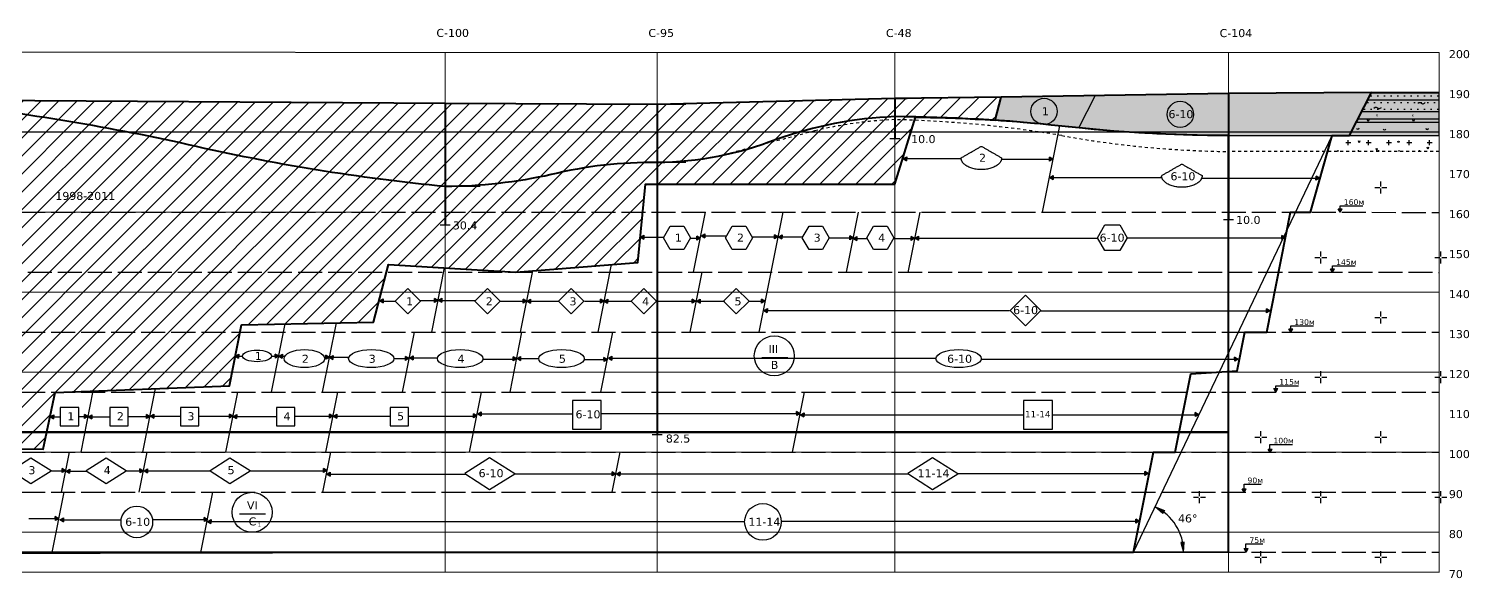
# Model space of a CAD drawing. Header units: millimetres. Extents: x 0 to 6474735, y 0 to 11273163.
# Drawn here: x 3236667 to 3237387, y 5635070 to 5635345 of the extents above; entities that cross this region are included whole.
import ezdxf

# ---------------------------------------------------------------- set-up
doc = ezdxf.new("R2010")
doc.units = ezdxf.units.MM
doc.linetypes.add('ACAD_ISO02W100', pattern=[15, 12, -3])
doc.linetypes.add('AHIDDEN2', pattern=[3, 1.5, -1.5])
for name, color, linetype in [('3доб', 7, 'Continuous'), ('4доб', 7, 'Continuous'), ('5 р1ків', 7, 'Continuous'), ('5доб', 7, 'Continuous'), ('НАДЗЕМКА', 7, 'Continuous'), ('ПРОФІЛЬ_БОРТА', 7, 'Continuous')]:
    doc.layers.add(name, color=color, linetype=linetype)
doc.styles.add('universw', font='universw.shx', dxfattribs={"oblique": 10})
doc.styles.add('стиль1', font='verdana.ttf', dxfattribs={"height": 4})
doc.styles.add('стиль1-свердловини', font='verdana.ttf', dxfattribs={"height": 2})

# ---------------------------------------------------------------- blocks, each defined once
blk = doc.blocks.new('25_1')
at = {"linetype": 'Continuous'}
blk.add_hatch(color=0, dxfattribs=at).paths.add_polyline_path([(0.5, 0.35), (-0.5, 0.35), (0, -0.51)])
at = {"color": 0, "linetype": 'Continuous'}
for points in [[(-0.5, 0.35), (0.5, 0.35)], [(0, -0.51), (-0.5, 0.35)], [(0, -0.51), (0.5, 0.35)]]:
    blk.add_lwpolyline(points, dxfattribs=at)

msp = doc.modelspace()

# ---------------------------------------------------------------- hatches: boundary and pattern name
at = {"linetype": 'Continuous'}
h = msp.add_hatch(dxfattribs=at)
h.set_pattern_fill('ANSI31', color=256, scale=2)
edge = h.paths.add_edge_path()
edge.add_line((3236269.037, 5635298.942), (3236283.071, 5635278.139))
edge.add_line((3236283.071, 5635278.139), (3236303.555, 5635280.939))
edge.add_line((3236303.555, 5635280.939), (3236331.588, 5635232.331))
edge.add_line((3236331.588, 5635232.331), (3236347.026, 5635232.331))
edge.add_line((3236347.026, 5635232.331), (3236361.222, 5635169.326))
edge.add_line((3236361.222, 5635169.326), (3236381.986, 5635171.522))
edge.add_line((3236381.986, 5635171.522), (3236408.538, 5635111.317))
edge.add_line((3236408.538, 5635111.317), (3236417.347, 5635111.317))
edge.add_line((3236417.347, 5635111.317), (3236423.251, 5635080.515))
edge.add_line((3236423.251, 5635080.515), (3236434.706, 5635080.515))
edge.add_line((3236434.706, 5635080.515), (3236437.446, 5635081.128))
edge.add_line((3236437.446, 5635081.128), (3236530.084, 5635082.112))
edge.add_line((3236530.084, 5635082.112), (3236533.145, 5635115.696))
edge.add_line((3236533.145, 5635115.696), (3236595.364, 5635119.285))
edge.add_line((3236595.364, 5635119.285), (3236600.724, 5635135.084))
edge.add_line((3236600.724, 5635135.084), (3236674.261, 5635134.271))
edge.add_line((3236674.261, 5635134.271), (3236680.142, 5635162.67))
edge.add_line((3236680.142, 5635162.67), (3236767.258, 5635166.055))
edge.add_line((3236767.258, 5635166.055), (3236773.3, 5635196.454))
edge.add_line((3236773.3, 5635196.454), (3236839.315, 5635197.842))
edge.add_line((3236839.315, 5635197.842), (3236846.829, 5635226.641))
edge.add_line((3236846.829, 5635226.641), (3236910.403, 5635222.83))
edge.add_line((3236910.403, 5635222.83), (3236971.352, 5635227.725))
edge.add_line((3236971.352, 5635227.725), (3236975.239, 5635266.797))
edge.add_line((3236975.239, 5635266.797), (3237099.892, 5635266.797))
edge.add_line((3237099.892, 5635266.797), (3237110.239, 5635300.348))
edge.add_arc((3237105.355, 5634670.671), 629.696, 85.931835, 89.555619, ccw=False)
edge.add_line((3237150.028, 5635298.78), (3237153.024, 5635310.416))
edge.add_line((3237153.024, 5635310.416), (3237099.905, 5635309.597))
edge.add_line((3237099.905, 5635309.597), (3236981.144, 5635306.617))
edge.add_line((3236981.144, 5635306.617), (3236875.183, 5635307.236))
edge.add_line((3236875.183, 5635307.236), (3236618.574, 5635308.881))
edge.add_line((3236618.574, 5635308.881), (3236613.575, 5635312.882))
edge.add_line((3236613.575, 5635312.882), (3236573.574, 5635312.882))
edge.add_line((3236573.574, 5635312.882), (3236336.574, 5635305.927))
edge.add_line((3236336.574, 5635305.927), (3236269.037, 5635298.942))
at = {"layer": 'ПРОФІЛЬ_БОРТА'}
h = msp.add_hatch(color=2, dxfattribs=at)
h.dxf.hatch_style = 1
edge = h.paths.add_edge_path()
edge.add_line((3237153.047, 5635310.427), (3237150.048, 5635298.78))
edge.add_arc((3237080.549, 5634289.171), 1011.999, 83.506276, 86.062104, ccw=False)
edge.add_arc((3237267.965, 5636053.633), 762.456, 264.508568, 269.90205)
edge.add_line((3237266.662, 5635291.179), (3237372.013, 5635291.16))
edge.add_line((3237372.013, 5635291.16), (3237372.017, 5635312.761))
edge.add_line((3237372.017, 5635312.761), (3237266.699, 5635312.179))
edge.add_line((3237266.699, 5635312.179), (3237153.047, 5635310.427))
h = msp.add_hatch(dxfattribs=at)
h.set_pattern_fill('DOTS', color=256, scale=2.1)
h.paths.add_polyline_path([(3237371.993, 5635312.749), (3237338.185, 5635312.755), (3237336.257, 5635308.967), (3237371.993, 5635308.967)])
h = msp.add_hatch(dxfattribs=at)
h.set_pattern_fill('DOTS', color=256, scale=2.1)
h.paths.add_polyline_path([(3237371.993, 5635308.967), (3237336.257, 5635308.967), (3237333.299, 5635303.155), (3237371.992, 5635303.149)])
h = msp.add_hatch(dxfattribs=at)
h.set_pattern_fill('CROSS', color=256, scale=0.8)
h.set_pattern_definition([(0, (3237294.7753, 5635287.5894), (5.08, 5.08), [2.54, -7.62]), (90, (3237296.0453, 5635286.3194), (-5.08, 5.08), [2.54, -7.62])])
h.paths.add_polyline_path([(3237371.99, 5635291.149), (3237318.451, 5635291.158), (3237316.196, 5635283.158), (3237371.988, 5635283.149)])
h = msp.add_hatch(color=256, dxfattribs=at)
h.dxf.hatch_style = 1
h.paths.add_polyline_path([(3237234.692, 5635103.591), (3237233.829, 5635102.165), (3237229.99, 5635105.483)])
h = msp.add_hatch(color=256, dxfattribs=at)
h.dxf.hatch_style = 1
h.paths.add_polyline_path([(3237244.553, 5635087.83), (3237242.895, 5635087.664), (3237244.221, 5635082.772)])

# ---------------------------------------------------------------- linework, layer by layer
at = {"linetype": 'Continuous', "lineweight": 40}
msp.add_lwpolyline([(3236600.724, 5635135.084), (3236674.261, 5635134.271), (3236680.142, 5635162.67), (3236767.258, 5635166.055), (3236773.3, 5635196.454), (3236839.315, 5635197.842), (3236846.829, 5635226.641), (3236910.403, 5635222.83), (3236971.352, 5635227.725), (3236975.239, 5635266.797), (3237099.892, 5635266.797), (3237110.239, 5635300.348, -0.0158131), (3237150.028, 5635298.78), (3237153.024, 5635310.416), (3237099.905, 5635309.597), (3236981.144, 5635306.617), (3236875.183, 5635307.236), (3236618.574, 5635308.881)], format="xyb", dxfattribs=at)
at = {"layer": '3доб'}
for points in [[(3236856.462, 5635214.712), (3236850.083, 5635208.332), (3236856.462, 5635201.953), (3236862.842, 5635208.332), (3236856.462, 5635214.712)], [(3236896.254, 5635214.712), (3236889.875, 5635208.332), (3236896.254, 5635201.953), (3236902.634, 5635208.332), (3236896.254, 5635214.712)], [(3236938.124, 5635214.712), (3236931.744, 5635208.332), (3236938.124, 5635201.953), (3236944.503, 5635208.332), (3236938.124, 5635214.712)], [(3236974.415, 5635214.712), (3236968.036, 5635208.332), (3236974.415, 5635201.953), (3236980.795, 5635208.332), (3236974.415, 5635214.712)], [(3237020.623, 5635214.712), (3237014.244, 5635208.332), (3237020.623, 5635201.953), (3237027.003, 5635208.332), (3237020.623, 5635214.712)], [(3237165.184, 5635211.359), (3237157.465, 5635203.64), (3237165.184, 5635195.921), (3237172.903, 5635203.64), (3237165.184, 5635211.359)]]:
    msp.add_lwpolyline(points, dxfattribs=at)
at = {"layer": '4доб'}
for centre, major_axis, ratio in [((3236781.078, 5635180.923), (7.262, 0), 0.3967313), ((3236804.782, 5635179.62), (10.124, 0), 0.4446513), ((3236838.186, 5635179.62), (11.347, 0), 0.3967313), ((3236882.585, 5635179.62), (11.347, 0), 0.3967313), ((3236933.282, 5635179.62), (11.347, 0), 0.3967313), ((3237131.759, 5635179.62), (11.347, 0), 0.3967313)]:
    msp.add_ellipse(centre, major_axis=major_axis, ratio=ratio, dxfattribs=at)
at = {"layer": '5 р1ків', "color": 7}
for points in [[(3236987.594, 5635234.151), (3236984.213, 5635240.008), (3236987.594, 5635245.864), (3236994.357, 5635245.864), (3236997.738, 5635240.008), (3236994.357, 5635234.151)], [(3237018.63, 5635234.151), (3237015.248, 5635240.008), (3237018.63, 5635245.864), (3237025.392, 5635245.864), (3237028.774, 5635240.008), (3237025.392, 5635234.151)], [(3237056.989, 5635234.151), (3237053.608, 5635240.008), (3237056.989, 5635245.864), (3237063.752, 5635245.864), (3237067.133, 5635240.008), (3237063.752, 5635234.151)], [(3237089.234, 5635234.151), (3237085.853, 5635240.008), (3237089.234, 5635245.864), (3237095.997, 5635245.864), (3237099.378, 5635240.008), (3237095.997, 5635234.151)], [(3237204.823, 5635233.586), (3237201.104, 5635240.028), (3237204.823, 5635246.471), (3237212.262, 5635246.471), (3237215.982, 5635240.028), (3237212.262, 5635233.586)]]:
    msp.add_lwpolyline(points, close=True, dxfattribs=at)
at = {"layer": '5 р1ків', "linetype": 'Continuous'}
for points in [[(3236667.994, 5635129.738), (3236658.138, 5635123.426), (3236667.994, 5635117.084), (3236678.107, 5635123.411), (3236667.994, 5635129.738)], [(3236705.596, 5635129.738), (3236695.74, 5635123.426), (3236705.596, 5635117.084), (3236715.709, 5635123.411), (3236705.596, 5635129.738)], [(3236767.57, 5635129.738), (3236757.714, 5635123.426), (3236767.57, 5635117.084), (3236777.683, 5635123.411), (3236767.57, 5635129.738)], [(3236897.261, 5635129.975), (3236884.941, 5635122.085), (3236897.261, 5635114.158), (3236909.902, 5635122.066), (3236897.261, 5635129.975)], [(3237118.701, 5635129.975), (3237106.381, 5635122.085), (3237118.701, 5635114.158), (3237131.343, 5635122.066), (3237118.701, 5635129.975)]]:
    msp.add_lwpolyline(points, close=True, dxfattribs=at)
at = {"layer": '5 р1ків'}
for centre, radius in [((3237174.455, 5635303.214), 6.56), ((3237242.56, 5635301.755), 6.56), ((3236721.003, 5635097.961), 7.909), ((3237033.938, 5635097.961), 9.133)]:
    msp.add_circle(centre, radius, dxfattribs=at)
for points in [[(3237153.269, 5635279.969, 195.533), (3237148.197, 5635282.883, 195.533), (3237143.124, 5635285.796, 195.533), (3237138.052, 5635282.883, 195.533), (3237132.98, 5635279.969, 195.533), (3237132.98, 5635274.142, 195.533), (3237143.124, 5635274.142, 195.533), (3237153.269, 5635274.142, 195.533), (3237153.269, 5635279.969, 195.533)], [(3237253.479, 5635271.099, 195.533), (3237248.407, 5635274.013, 195.533), (3237243.334, 5635276.926, 195.533), (3237238.262, 5635274.013, 195.533), (3237233.19, 5635271.099, 195.533), (3237233.19, 5635265.272, 195.533), (3237243.334, 5635265.272, 195.533), (3237253.479, 5635265.272, 195.533), (3237253.479, 5635271.099, 195.533)]]:
    msp.add_rational_spline(points, [1, 1, 1, 1, 1, 0.707106781187, 1, 0.707106781187, 1], degree=2, knots=[0, 0, 0, 1, 1, 2, 2, 3.5707963, 3.5707963, 5.1415927, 5.1415927, 5.1415927], dxfattribs=at)
at = {"layer": '5доб'}
for points in [[(3236938.766, 5635144.284), (3236953.166, 5635144.284), (3236953.166, 5635158.684), (3236938.766, 5635158.684)], [(3237164.232, 5635144.284), (3237178.632, 5635144.284), (3237178.632, 5635158.684), (3237164.232, 5635158.684)], [(3236682.732, 5635145.994), (3236691.948, 5635145.994), (3236691.948, 5635155.21), (3236682.732, 5635155.21)], [(3236707.517, 5635145.994), (3236716.733, 5635145.994), (3236716.733, 5635155.21), (3236707.517, 5635155.21)], [(3236742.769, 5635145.994), (3236751.985, 5635145.994), (3236751.985, 5635155.21), (3236742.769, 5635155.21)], [(3236790.781, 5635145.994), (3236799.997, 5635145.994), (3236799.997, 5635155.21), (3236790.781, 5635155.21)], [(3236847.558, 5635145.994), (3236856.774, 5635145.994), (3236856.774, 5635155.21), (3236847.558, 5635155.21)]]:
    msp.add_lwpolyline(points, close=True, dxfattribs=at)
at = {"layer": 'НАДЗЕМКА', "color": 7}
for points in [[(3237322.506, 5635253.351), (3237322.506, 5635255.962), (3237333.798, 5635255.962)], [(3237318.707, 5635223.345), (3237318.707, 5635225.956), (3237329.998, 5635225.956)], [(3237297.782, 5635193.359), (3237297.782, 5635195.97), (3237309.074, 5635195.97)], [(3237290.29, 5635163.414), (3237290.29, 5635166.025), (3237301.582, 5635166.025)], [(3237287.347, 5635134.08), (3237287.347, 5635136.691), (3237298.639, 5635136.691)], [(3237274.396, 5635114.192), (3237274.396, 5635116.803), (3237282.905, 5635116.803)], [(3237275.36, 5635084.287), (3237275.36, 5635086.898), (3237283.869, 5635086.898)]]:
    msp.add_lwpolyline(points, dxfattribs=at)
at = {"layer": 'ПРОФІЛЬ_БОРТА', "lineweight": 15}
for p, q in [((3236875.189, 5635332.836), (3236875.143, 5635072.836)), ((3236981.149, 5635332.817), (3236981.103, 5635072.817)), ((3237099.909, 5635332.797), (3237099.863, 5635072.797)), ((3237266.679, 5635332.768), (3237266.633, 5635072.768)), ((3237371.997, 5635332.749), (3237371.951, 5635072.749))]:
    msp.add_line(p, q, dxfattribs=at)
at = {"layer": 'ПРОФІЛЬ_БОРТА'}
msp.add_line((3237191.868, 5635295.014), (3237200.175, 5635311.334), dxfattribs=at)
at = {"layer": 'ПРОФІЛЬ_БОРТА', "color": 4}
for points in [[(3236228.269, 5635332.949), (3237371.997, 5635332.749)], [(3236228.262, 5635292.949), (3237371.99, 5635292.949)], [(3236228.255, 5635252.949), (3236835.545, 5635252.843)], [(3236228.248, 5635212.949), (3237371.976, 5635212.749)], [(3236228.241, 5635172.949), (3237371.969, 5635172.749)], [(3236228.234, 5635132.949), (3237371.962, 5635132.749)], [(3236228.227, 5635092.949), (3237371.955, 5635092.749)], [(3236228.224, 5635072.949), (3237371.951, 5635072.749)]]:
    msp.add_lwpolyline(points, dxfattribs=at)
at = {"layer": 'ПРОФІЛЬ_БОРТА', "color": 1, "lineweight": 40}
msp.add_lwpolyline([(3236530.084, 5635082.112), (3236875.145, 5635082.836), (3237219.172, 5635082.776), (3237229.107, 5635132.774), (3237240.009, 5635132.772), (3237247.794, 5635171.972), (3237270.903, 5635173.567), (3237274.804, 5635192.766), (3237285.728, 5635192.764), (3237297.694, 5635252.762), (3237307.629, 5635252.762), (3237318.454, 5635291.167), (3237327.196, 5635291.165), (3237338.185, 5635312.755)], dxfattribs=at)
at = {"layer": 'ПРОФІЛЬ_БОРТА', "color": 2}
msp.add_lwpolyline([(3237153.024, 5635310.416), (3237150.025, 5635298.769, -0.0111524), (3237194.977, 5635294.665, 0.0235378), (3237266.638, 5635291.167), (3237371.99, 5635291.149), (3237371.993, 5635312.749), (3237266.675, 5635312.168)], format="xyb", close=True, dxfattribs=at)
at = {"layer": 'ПРОФІЛЬ_БОРТА', "lineweight": 40}
for points in [[(3237338.182, 5635312.75), (3237266.675, 5635312.168), (3237153.024, 5635310.416)], [(3237266.675, 5635312.168), (3237266.664, 5635249.168)], [(3237338.185, 5635312.755), (3237371.993, 5635312.749)], [(3236875.184, 5635307.236), (3236875.184, 5635246.436)], [(3236981.144, 5635306.617), (3236981.115, 5635141.617)], [(3237099.905, 5635309.597), (3237099.905, 5635289.597)]]:
    msp.add_lwpolyline(points, dxfattribs=at)
at = {"layer": 'ПРОФІЛЬ_БОРТА', "color": 5, "lineweight": 40}
msp.add_lwpolyline([(3237266.638, 5635291.167, -0.0273995), (3237183.271, 5635295.882, 0.0253818), (3237099.903, 5635300.597, 0.0779073), (3237040.521, 5635289.107, -0.0897144), (3236981.139, 5635277.617, 0.064375), (3236928.158, 5635271.627, -0.0536998), (3236875.176, 5635265.636, -0.0325524), (3236746.875, 5635286.553, 0.0287322), (3236618.574, 5635307.47), (3236618.574, 5635192.881), (3236618.574, 5635142.881), (3237266.645, 5635142.745)], format="xyb", close=True, dxfattribs=at)
at = {"layer": 'ПРОФІЛЬ_БОРТА', "color": 1}
for points in [[(3236892.544, 5635307.233), (3236875.183, 5635307.236)], [(3236995.346, 5635306.617), (3236981.144, 5635306.617)], [(3237099.902, 5635292.797), (3237099.905, 5635309.597)], [(3237099.904, 5635309.597), (3237105.99, 5635309.597)]]:
    msp.add_lwpolyline(points, dxfattribs=at)
at = {"layer": 'ПРОФІЛЬ_БОРТА'}
for points in [[(3237333.299, 5635303.155), (3237371.992, 5635303.149)], [(3237336.257, 5635308.967), (3237371.993, 5635308.967)], [(3237173.712, 5635252.782), (3237182.305, 5635296.027)], [(3237371.991, 5635297.749), (3237330.551, 5635297.756)], [(3237371.991, 5635299.267), (3237331.32, 5635299.267)], [(3237336.728, 5635299.079), (3237336.419, 5635298.139), (3237336.106, 5635299.089)], [(3237359.393, 5635299.079), (3237359.084, 5635298.14), (3237358.771, 5635299.089)], [(3237219.172, 5635082.776), (3237318.454, 5635291.167)], [(3237266.638, 5635291.167), (3237371.99, 5635291.149)], [(3237332.316, 5635288.462), (3237332.007, 5635287.522), (3237331.694, 5635288.472)], [(3237351.903, 5635288.377), (3237351.593, 5635287.437), (3237351.28, 5635288.387)], [(3237341.021, 5635284.673), (3237340.712, 5635283.734), (3237340.399, 5635284.684)], [(3237366.55, 5635285.315), (3237366.24, 5635284.375), (3237365.928, 5635285.325)], [(3237342.745, 5635265.72), (3237342.745, 5635268.22)], [(3237339.745, 5635265.22), (3237342.245, 5635265.22)], [(3237342.745, 5635262.22), (3237342.745, 5635264.72)], [(3237343.245, 5635265.22), (3237345.745, 5635265.22)], [(3236999.227, 5635222.814), (3237005.196, 5635252.854)], [(3237038.123, 5635222.808), (3237044.093, 5635252.854)], [(3237075.728, 5635222.801), (3237081.696, 5635252.841)], [(3237106.544, 5635222.727), (3237112.513, 5635252.766)], [(3237312.745, 5635230.745), (3237312.745, 5635233.245)], [(3237372.745, 5635230.745), (3237372.745, 5635233.245)], [(3236868.407, 5635192.837), (3236874.79, 5635224.965)], [(3236912.815, 5635192.829), (3236918.911, 5635223.513)], [(3236951.552, 5635192.823), (3236958.278, 5635226.675)], [(3237309.745, 5635230.245), (3237312.245, 5635230.245)], [(3237312.745, 5635227.245), (3237312.745, 5635229.745)], [(3237313.245, 5635230.245), (3237315.745, 5635230.245)], [(3237369.745, 5635230.245), (3237372.245, 5635230.245)], [(3237372.745, 5635227.245), (3237372.745, 5635229.745)], [(3237373.245, 5635230.245), (3237375.745, 5635230.245)], [(3236997.654, 5635192.767), (3237003.624, 5635222.814)], [(3237032.097, 5635192.761), (3237038.067, 5635222.808)], [(3237342.745, 5635200.745), (3237342.745, 5635203.245)], [(3236788.329, 5635162.851), (3236795.097, 5635196.912)], [(3236813.858, 5635162.847), (3236820.737, 5635197.469)], [(3237339.745, 5635200.245), (3237342.245, 5635200.245)], [(3237342.745, 5635197.245), (3237342.745, 5635199.745)], [(3237343.245, 5635200.245), (3237345.745, 5635200.245)], [(3236853.822, 5635162.84), (3236859.782, 5635192.839)], [(3236907.53, 5635162.83), (3236913.49, 5635192.829)], [(3236952.959, 5635162.822), (3236958.92, 5635192.821)], [(3237033.336, 5635180.239), (3237046.344, 5635180.239)], [(3237312.745, 5635170.745), (3237312.745, 5635173.245)], [(3237372.745, 5635170.745), (3237372.745, 5635173.245)], [(3237309.745, 5635170.245), (3237312.245, 5635170.245)], [(3237312.745, 5635167.245), (3237312.745, 5635169.745)], [(3237313.245, 5635170.245), (3237315.745, 5635170.245)], [(3237369.745, 5635170.245), (3237372.245, 5635170.245)], [(3237372.745, 5635167.245), (3237372.745, 5635169.745)], [(3237373.245, 5635170.245), (3237375.745, 5635170.245)], [(3236693.175, 5635132.868), (3236699.135, 5635163.408)], [(3236724.08, 5635132.862), (3236730.391, 5635164.622)], [(3236765.492, 5635132.855), (3236771.453, 5635162.854)], [(3236815.475, 5635132.846), (3236821.436, 5635162.845)], [(3236887.332, 5635132.834), (3236893.293, 5635162.833)], [(3237048.756, 5635132.806), (3237054.717, 5635162.805)], [(3237279.745, 5635140.245), (3237282.245, 5635140.245)], [(3237282.745, 5635140.745), (3237282.745, 5635143.245)], [(3237282.745, 5635137.245), (3237282.745, 5635139.745)], [(3237283.245, 5635140.245), (3237285.745, 5635140.245)], [(3237339.745, 5635140.245), (3237342.245, 5635140.245)], [(3237342.745, 5635140.745), (3237342.745, 5635143.245)], [(3237342.745, 5635137.245), (3237342.745, 5635139.745)], [(3237343.245, 5635140.245), (3237345.745, 5635140.245)], [(3236683.35, 5635112.869), (3236687.324, 5635132.869)], [(3236722.236, 5635112.863), (3236726.21, 5635132.862)], [(3236813.957, 5635112.847), (3236817.93, 5635132.846)], [(3236958.556, 5635112.821), (3236962.529, 5635132.821)], [(3236678.619, 5635082.58), (3236684.635, 5635112.856)], [(3236753.023, 5635082.58), (3236759.038, 5635112.856)], [(3237249.095, 5635110.236), (3237251.595, 5635110.236)], [(3237252.095, 5635110.736), (3237252.095, 5635113.236)], [(3237252.095, 5635107.236), (3237252.095, 5635109.736)], [(3237252.595, 5635110.236), (3237255.095, 5635110.236)], [(3237309.745, 5635110.245), (3237312.245, 5635110.245)], [(3237312.745, 5635110.745), (3237312.745, 5635113.245)], [(3237312.745, 5635107.245), (3237312.745, 5635109.745)], [(3237313.245, 5635110.245), (3237315.745, 5635110.245)], [(3237369.745, 5635110.245), (3237372.245, 5635110.245)], [(3237372.745, 5635110.745), (3237372.745, 5635113.245)], [(3237372.745, 5635107.245), (3237372.745, 5635109.745)], [(3237373.245, 5635110.245), (3237375.745, 5635110.245)], [(3236772.344, 5635101.997), (3236785.352, 5635101.997)], [(3237279.745, 5635080.245), (3237282.245, 5635080.245)], [(3237282.745, 5635080.745), (3237282.745, 5635083.245)], [(3237282.745, 5635077.245), (3237282.745, 5635079.745)], [(3237283.245, 5635080.245), (3237285.745, 5635080.245)], [(3237339.745, 5635080.245), (3237342.245, 5635080.245)], [(3237342.745, 5635080.745), (3237342.745, 5635083.245)], [(3237342.745, 5635077.245), (3237342.745, 5635079.745)], [(3237343.245, 5635080.245), (3237345.745, 5635080.245)]]:
    msp.add_lwpolyline(points, dxfattribs=at)
at = {"layer": 'ПРОФІЛЬ_БОРТА', "linetype": 'AHIDDEN2'}
msp.add_lwpolyline([(3237371.988, 5635283.149), (3237266.67, 5635283.167, -0.0420934), (3237183.286, 5635291.132, 0.0364036), (3237099.903, 5635299.097, 0.0504253), (3237059.765, 5635293.443), (3237011.345, 5635280.699)], format="xyb", dxfattribs=at)
at = {"layer": 'ПРОФІЛЬ_БОРТА', "color": 5}
for points in [[(3237099.904, 5635300.597), (3237105.99, 5635300.597)], [(3236995.346, 5635277.617), (3236981.144, 5635277.617)], [(3236892.537, 5635265.633), (3236875.176, 5635265.636)]]:
    msp.add_lwpolyline(points, dxfattribs=at)
at = {"layer": 'ПРОФІЛЬ_БОРТА', "lineweight": 30}
for points in [[(3237097.421, 5635289.597), (3237102.421, 5635289.597)], [(3236872.69, 5635246.436), (3236877.69, 5635246.436)], [(3237264.164, 5635249.168), (3237269.164, 5635249.168)], [(3236978.632, 5635141.617), (3236983.632, 5635141.617)]]:
    msp.add_lwpolyline(points, dxfattribs=at)
at = {"layer": 'ПРОФІЛЬ_БОРТА', "color": 7}
for points in [[(3237104.855, 5635279.601), (3237133.041, 5635279.601)], [(3237153.182, 5635279.291), (3237178.945, 5635279.291)], [(3237177.211, 5635270.116), (3237233.3, 5635270.116)], [(3237253.44, 5635269.805), (3237311.595, 5635269.805)], [(3236973.399, 5635240.341), (3236984.372, 5635240.341)], [(3236997.81, 5635239.809), (3237001.398, 5635239.809)], [(3237004.636, 5635240.984), (3237015.609, 5635240.984)], [(3237028.734, 5635240.452), (3237040.25, 5635240.452)], [(3237042.282, 5635240.548), (3237053.923, 5635240.548)], [(3237067.165, 5635240.015), (3237077.896, 5635240.015)], [(3237079.732, 5635239.73), (3237085.901, 5635239.73)], [(3237099.121, 5635239.71), (3237109.852, 5635239.71)], [(3237110.694, 5635239.81), (3237201.028, 5635239.81)], [(3237216.065, 5635240.076), (3237294.946, 5635240.076)], [(3236843.227, 5635208.356), (3236850.099, 5635208.356)], [(3236862.653, 5635208.702), (3236889.914, 5635208.702)], [(3236902.672, 5635208.315), (3236931.73, 5635208.315), (3236931.73, 5635208.074)], [(3236944.681, 5635208.295), (3236967.97, 5635208.295), (3236967.97, 5635208.054)], [(3236980.804, 5635208.274), (3237000.614, 5635208.274), (3237000.454, 5635208.034)], [(3237001.514, 5635208.274), (3237014.501, 5635208.274), (3237014.341, 5635208.034)], [(3237026.837, 5635208.254), (3237035.078, 5635208.254)], [(3237035.452, 5635203.623), (3237157.252, 5635203.623)], [(3237172.772, 5635203.521), (3237285.849, 5635203.521)], [(3236770.272, 5635180.763), (3236773.762, 5635180.763)], [(3236788.309, 5635180.883), (3236795.024, 5635180.883)], [(3236814.867, 5635180.206), (3236817.082, 5635180.206)], [(3236816.091, 5635180.258), (3236826.87, 5635180.258)], [(3236849.437, 5635179.726), (3236855.511, 5635179.726)], [(3236859.289, 5635179.933), (3236871.199, 5635179.933)], [(3236893.922, 5635179.401), (3236909.569, 5635179.401)], [(3236912.454, 5635179.629), (3236921.881, 5635179.629)], [(3236944.603, 5635179.096), (3236954.778, 5635179.096)], [(3236958.425, 5635179.847), (3237120.352, 5635179.847)], [(3237143.068, 5635179.315), (3237271.041, 5635179.315)], [(3236891.276, 5635151.966), (3236938.608, 5635151.966)], [(3236953.285, 5635152.086), (3237051.405, 5635152.086)], [(3237053.711, 5635151.448), (3237163.945, 5635151.448)], [(3237178.837, 5635151.567), (3237250.024, 5635151.567)], [(3236677.821, 5635150.559), (3236682.749, 5635150.559)], [(3236691.954, 5635150.679), (3236696.517, 5635150.679)], [(3236698.343, 5635150.531), (3236707.447, 5635150.531)], [(3236716.861, 5635150.65), (3236725.993, 5635150.65)], [(3236729.307, 5635150.764), (3236742.673, 5635150.764)], [(3236752.087, 5635150.884), (3236767.712, 5635150.884)], [(3236770.875, 5635150.705), (3236790.711, 5635150.705)], [(3236800.125, 5635150.825), (3236817.7, 5635150.825)], [(3236820.713, 5635150.783), (3236847.561, 5635150.783)], [(3236856.975, 5635150.902), (3236889.369, 5635150.902)], [(3236677.905, 5635123.558), (3236684.614, 5635123.558)], [(3236686.482, 5635123.337), (3236695.965, 5635123.337)], [(3236715.596, 5635123.457), (3236723.487, 5635123.457)], [(3236726.081, 5635123.441), (3236757.93, 5635123.441)], [(3236777.563, 5635123.56), (3236815.199, 5635123.56)], [(3236817.458, 5635121.826), (3236885.418, 5635121.826)], [(3236910.005, 5635121.946), (3236959.396, 5635121.946)], [(3236961.766, 5635122.039), (3237106.562, 5635122.039)], [(3237131.522, 5635122.159), (3237225.784, 5635122.159)], [(3236667.034, 5635099.57), (3236681.243, 5635099.57)], [(3236683.55, 5635098.96), (3236713.176, 5635098.96)], [(3236728.82, 5635099.08), (3236755.702, 5635099.08)], [(3236757.38, 5635098.211), (3237024.315, 5635098.211)], [(3237042.975, 5635098.33), (3237220.805, 5635098.33)]]:
    msp.add_lwpolyline(points, dxfattribs=at)
at = {"layer": 'ПРОФІЛЬ_БОРТА', "linetype": 'ACAD_ISO02W100'}
for points in [[(3236228.255, 5635252.949), (3237371.983, 5635252.749)], [(3236336.559, 5635222.93), (3237371.978, 5635222.749)], [(3236228.245, 5635192.949), (3237371.972, 5635192.749)], [(3236228.239, 5635162.949), (3237371.967, 5635162.749)], [(3236228.234, 5635132.949), (3237371.962, 5635132.749)], [(3236228.231, 5635112.949), (3237371.958, 5635112.749)], [(3236228.225, 5635082.949), (3237371.953, 5635082.749)]]:
    msp.add_lwpolyline(points, dxfattribs=at)
at = {"layer": 'ПРОФІЛЬ_БОРТА', "color": 5, "lineweight": 40}
msp.add_lwpolyline([(3236336.545, 5635142.881), (3236336.545, 5635082.93), (3237266.635, 5635082.768), (3237266.645, 5635142.745)], close=True, dxfattribs=at)
at = {"layer": 'ПРОФІЛЬ_БОРТА'}
for points in [[(3237234.692, 5635103.591), (3237233.829, 5635102.165), (3237229.99, 5635105.483)], [(3237244.221, 5635082.772), (3237244.553, 5635087.83), (3237242.895, 5635087.664)]]:
    msp.add_lwpolyline(points, close=True, dxfattribs=at)
for centre in [(3237039.625, 5635180.986), (3236778.633, 5635102.744)]:
    msp.add_circle(centre, 10, dxfattribs=at)
for centre, radius, start, end in [((3237331.288, 5635295.106), 0.744, 194.814355, 347.451527), ((3237344.624, 5635294.692), 0.744, 194.814355, 347.451527), ((3237365.936, 5635295.003), 0.744, 194.814355, 347.451527), ((3237219.221, 5635082.921), 25, 359.657183, 64.483438)]:
    msp.add_arc(centre, radius, start, end, dxfattribs=at)
for points in [[(3237339.337, 5635304.901), (3237340.479, 5635305.38), (3237341.751, 5635304.681), (3237343.096, 5635305.233)], [(3237361.228, 5635307.282), (3237362.371, 5635307.76), (3237363.642, 5635307.061), (3237364.987, 5635307.613)]]:
    msp.add_spline(points, degree=3, dxfattribs=at)

# ---------------------------------------------------------------- block references
at = {"layer": 'НАДЗЕМКА', "color": 7}
for p, xscale, yscale, zscale, rotation in [((3237105.102, 5635279.591), 2, 2, 2, 269.0046497600451), ((3237177.896, 5635279.332), 2, 2, 2, 89.00464976004508), ((3237178.339, 5635270.105), 2, 2, 2, 269.0046497600451), ((3237311.091, 5635269.847), 2, 2, 2, 89.00464976004508), ((3236973.687, 5635240.331), 2, 2, 2, 269.0046497600451), ((3237001.603, 5635239.84), 1.999999999999996, 1.999999999999996, 1.999999999999996, 91.3139944688945), ((3237004.205, 5635240.973), 2, 2, 2, 269.0046497600451), ((3237040.455, 5635240.483), 1.999999999999997, 1.999999999999997, 1.999999999999997, 91.3139944688945), ((3237042.759, 5635240.537), 2, 2, 2, 269.0046497600451), ((3237078.102, 5635240.046), 1.999999999999997, 1.999999999999997, 1.999999999999997, 91.3139944688945), ((3237080.209, 5635239.72), 2, 2, 2, 269.0046497600451), ((3237108.728, 5635239.741), 1.999999999999998, 1.999999999999998, 1.999999999999998, 91.3139944688945), ((3237110.941, 5635239.8), 2, 2, 2, 269.0046497600451), ((3237294.036, 5635240.106), 1.999999999999997, 1.999999999999997, 1.999999999999997, 91.3139944688945), ((3236843.367, 5635208.427), 2, 2, 2, 269.0046497600451), ((3236870.466, 5635208.611), 1.999999999999998, 1.999999999999998, 1.999999999999998, 91.3139944688945), ((3236872.746, 5635208.773), 2, 2, 2, 269.0046497600451), ((3236914.776, 5635208.366), 1.999999999999999, 1.999999999999999, 1.999999999999999, 91.3139944688945), ((3236917.057, 5635208.284), 2, 2, 2, 269.0046497600451), ((3236953.414, 5635208.325), 1.999999999999998, 1.999999999999998, 1.999999999999998, 91.3139944688945), ((3236955.641, 5635208.263), 2, 2, 2, 269.0046497600451), ((3236999.33, 5635208.264), 1.999999999999998, 1.999999999999998, 1.999999999999998, 91.3139944688945), ((3237001.824, 5635208.263), 2, 2, 2, 269.0046497600451), ((3237033.954, 5635208.285), 1.999999999999998, 1.999999999999998, 1.999999999999998, 91.3139944688945), ((3237035.432, 5635203.613), 2, 2, 2, 269.0046497600451), ((3237286.33, 5635203.552), 1.999999999999997, 1.999999999999997, 1.999999999999997, 91.3139944688945), ((3236771.194, 5635180.762), 2, 2, 2, 269.0046497600451), ((3236790.931, 5635180.911), 1.999999999999995, 1.999999999999995, 1.999999999999995, 91.3139944688945), ((3236793.018, 5635180.881), 2, 2, 2, 269.0046497600451), ((3236816.261, 5635180.264), 1.999999999999995, 1.999999999999995, 1.999999999999995, 91.3139944688945), ((3236818.368, 5635180.248), 2, 2, 2, 269.0046497600451), ((3236855.942, 5635179.757), 1.999999999999996, 1.999999999999996, 1.999999999999996, 91.3139944688945), ((3236858.397, 5635179.922), 2, 2, 2, 269.0046497600451), ((3236909.828, 5635179.432), 1.999999999999996, 1.999999999999996, 1.999999999999996, 91.3139944688945), ((3236912.023, 5635179.618), 2, 2, 2, 269.0046497600451), ((3236955.209, 5635179.127), 1.999999999999996, 1.999999999999996, 1.999999999999996, 91.3139944688945), ((3236957.753, 5635179.837), 2, 2, 2, 269.0046497600451), ((3237270.446, 5635179.346), 1.999999999999996, 1.999999999999996, 1.999999999999996, 91.3139944688945), ((3236678.744, 5635150.557), 2, 2, 2, 269.0046497600451), ((3236695.541, 5635150.706), 1.999999999999995, 1.999999999999995, 1.999999999999995, 91.3139944688945), ((3236697.793, 5635150.529), 2, 2, 2, 269.0046497600451), ((3236726.586, 5635150.678), 1.999999999999994, 1.999999999999994, 1.999999999999994, 91.3139944688945), ((3236728.764, 5635150.763), 2, 2, 2, 269.0046497600451), ((3236767.962, 5635150.912), 1.999999999999993, 1.999999999999993, 1.999999999999993, 91.3139944688945), ((3236770.193, 5635150.704), 2, 2, 2, 269.0046497600451), ((3236818.024, 5635150.853), 1.999999999999993, 1.999999999999993, 1.999999999999993, 91.3139944688945), ((3236820.265, 5635150.781), 2, 2, 2, 269.0046497600451), ((3236889.954, 5635150.93), 1.999999999999993, 1.999999999999993, 1.999999999999993, 91.3139944688945), ((3236892.387, 5635151.965), 2, 2, 2, 269.0046497600451), ((3237051.516, 5635152.114), 1.999999999999993, 1.999999999999993, 1.999999999999993, 91.3139944688945), ((3237053.777, 5635151.446), 2, 2, 2, 269.0046497600451), ((3237250.783, 5635151.595), 1.999999999999993, 1.999999999999993, 1.999999999999993, 91.3139944688945), ((3236684.421, 5635123.585), 1.999999999999989, 1.999999999999989, 1.999999999999989, 91.3139944688945), ((3236686.717, 5635123.335), 2, 2, 2, 269.0046497600451), ((3236723.294, 5635123.484), 1.99999999999999, 1.99999999999999, 1.99999999999999, 91.3139944688945), ((3236725.606, 5635123.439), 2, 2, 2, 269.0046497600451), ((3236815.006, 5635123.588), 1.99999999999999, 1.99999999999999, 1.99999999999999, 91.3139944688945), ((3236816.893, 5635121.824), 2, 2, 2, 269.0046497600451), ((3236959.334, 5635121.974), 1.999999999999993, 1.999999999999993, 1.999999999999993, 91.3139944688945), ((3236961.8, 5635122.037), 2, 2, 2, 269.0046497600451), ((3237225.515, 5635122.186), 1.999999999999993, 1.999999999999993, 1.999999999999993, 91.3139944688945), ((3236680.974, 5635099.597), 1.999999999999991, 1.999999999999991, 1.999999999999991, 91.3139944688945), ((3236683.584, 5635098.958), 2, 2, 2, 269.0046497600451), ((3236755.433, 5635099.107), 1.999999999999992, 1.999999999999992, 1.999999999999992, 91.3139944688945), ((3236757.38, 5635098.209), 2, 2, 2, 269.0046497600451), ((3237221.054, 5635098.358), 1.999999999999992, 1.999999999999992, 1.999999999999992, 91.3139944688945)]:
    msp.add_blockref('25_1', p, dxfattribs=dict(at, xscale=xscale, yscale=yscale, zscale=zscale, rotation=rotation))
at = {"layer": 'НАДЗЕМКА', "color": 7, "xscale": 2, "yscale": 2, "zscale": 2}
for p in [(3237322.506, 5635253.841), (3237318.707, 5635223.834), (3237297.782, 5635193.848), (3237290.29, 5635163.903), (3237287.454, 5635133.693), (3237274.503, 5635113.804), (3237275.467, 5635083.9)]:
    msp.add_blockref('25_1', p, dxfattribs=at)

# ---------------------------------------------------------------- texts
at = {"linetype": 'Continuous', "insert": (3236680.278, 5635262.966), "char_height": 4, "attachment_point": 1, "style": 'стиль1'}
msp.add_mtext_dynamic_manual_height_columns('1998-2011', width=34.37521, gutter_width=7.5, heights=[0], dxfattribs=at)
at = {"layer": '3доб', "char_height": 4, "attachment_point": 1, "style": 'стиль1'}
for s, insert in [('1', (3236855.613, 5635210.245)), ('2', (3236895.405, 5635210.245)), ('3', (3236937.274, 5635210.245)), ('4', (3236973.566, 5635210.245)), ('5', (3237019.774, 5635210.245)), ('6-10', (3237158.986, 5635205.859))]:
    msp.add_mtext_dynamic_manual_height_columns(s, width=5.89081, gutter_width=5, heights=[0], dxfattribs=dict(at, insert=insert))
at = {"layer": '4доб', "char_height": 4, "attachment_point": 1, "style": 'стиль1'}
for s, insert in [('1', (3236779.983, 5635182.933)), ('2', (3236803.501, 5635181.532)), ('3', (3236836.906, 5635181.532)), ('4', (3236881.305, 5635181.532)), ('5', (3236932.002, 5635181.532)), ('6-10', (3237126.016, 5635181.532))]:
    msp.add_mtext_dynamic_manual_height_columns(s, width=5.89081, gutter_width=5, heights=[0], dxfattribs=dict(at, insert=insert))
at = {"layer": '5 р1ків', "char_height": 4, "attachment_point": 1, "style": 'стиль1'}
for s, width, gutter_width, insert in [('1', 5.89081, 5, (3237173.403, 5635305.309)), ('6-10', 5.89081, 5, (3237236.628, 5635303.851)), ('2', 1.38532, 7.5, (3237141.974, 5635282.05, 195.533)), ('6-10', 1.38532, 7.5, (3237237.633, 5635272.786, 195.533)), ('6-10', 1.38532, 7.5, (3236715.201, 5635099.989, 195.533)), ('11-14', 1.38532, 7.5, (3237026.679, 5635099.989, 195.533))]:
    msp.add_mtext_dynamic_manual_height_columns(s, width=width, gutter_width=gutter_width, heights=[0], dxfattribs=dict(at, insert=insert))
at = {"layer": '5 р1ків', "color": 7, "char_height": 4, "attachment_point": 1, "style": 'стиль1'}
for s, insert in [('1', (3236989.937, 5635242.087, 195.533)), ('2', (3237020.972, 5635242.087, 195.533)), ('3', (3237059.332, 5635242.087, 195.533)), ('4', (3237091.577, 5635242.087, 195.533)), ('6-10', (3237202.248, 5635242.087, 195.533))]:
    msp.add_mtext_dynamic_manual_height_columns(s, width=1.38532, gutter_width=7.5, heights=[0], dxfattribs=dict(at, insert=insert))
at = {"layer": '5 р1ків', "linetype": 'Continuous', "char_height": 4, "attachment_point": 1, "style": 'стиль1'}
for s, insert in [('3', (3236666.817, 5635125.822)), ('4', (3236704.419, 5635125.822)), ('5', (3236766.393, 5635125.822)), ('6-10', (3236891.851, 5635124.311)), ('11-14', (3237111.265, 5635124.311))]:
    msp.add_mtext_dynamic_manual_height_columns(s, width=8.41911, gutter_width=5, heights=[0], dxfattribs=dict(at, insert=insert))
at = {"layer": '5доб', "attachment_point": 1, "style": 'стиль1'}
for s, width, insert, char_height in [('1', 4, (3236686.26, 5635152.782), 4), ('2', 4, (3236711.044, 5635152.782), 4), ('3', 4, (3236746.297, 5635152.782), 4), ('4', 4, (3236794.308, 5635152.782), 4), ('5', 4, (3236851.086, 5635152.782), 4), ('6-10', 23.68242, (3236940.282, 5635153.747), 4), ('11-14', 23.68242, (3237164.932, 5635153.397), 3.2)]:
    msp.add_mtext_dynamic_manual_height_columns(s, width=width, gutter_width=5, heights=[0], dxfattribs=dict(at, insert=insert, char_height=char_height))
at = {"layer": 'ПРОФІЛЬ_БОРТА', "attachment_point": 1}
for s, width, insert, char_height, style in [('C-100', 13.8036, (3236870.736, 5635344.467), 4, 'стиль1'), ('C-95', 13.8036, (3236976.696, 5635344.448), 4, 'стиль1'), ('C-48', 13.8036, (3237095.456, 5635344.428), 4, 'стиль1'), ('C-104', 13.8036, (3237262.226, 5635344.398), 4, 'стиль1'), ('200', 5.24734, (3237376.843, 5635333.865), 4, 'стиль1-свердловини'), ('190', 5.24734, (3237376.84, 5635313.865), 4, 'стиль1-свердловини'), ('к', 2.14139, (3237340.257, 5635302.298), 1.5, 'universw'), ('к', 2.14139, (3237358.201, 5635302.169), 1.5, 'universw'), ('10.0', 1.68961, (3237108.013, 5635291.38), 4, 'стиль1'), ('180', 5.24734, (3237376.833, 5635293.865), 4, 'стиль1-свердловини'), ('170', 5.24734, (3237376.833, 5635273.865), 4, 'стиль1-свердловини'), ('160м', 8.39598, (3237324.246, 5635259.266), 2.8, 'стиль1'), ('160', 5.24734, (3237376.837, 5635253.865), 4, 'стиль1-свердловини'), ('30.4', 1.68961, (3236878.973, 5635248.219), 4, 'стиль1'), ('10.0', 1.68961, (3237270.446, 5635250.951), 4, 'стиль1'), ('150', 5.24734, (3237376.833, 5635233.865), 4, 'стиль1-свердловини'), ('145м', 8.39598, (3237320.446, 5635229.259), 2.8, 'стиль1'), ('140', 5.24734, (3237376.83, 5635213.865), 4, 'стиль1-свердловини'), ('130м', 8.39598, (3237299.522, 5635199.273), 2.8, 'стиль1'), ('130', 5.24734, (3237376.826, 5635193.865), 4, 'стиль1-свердловини'), ('ІІІ', 2.69401, (3237036.724, 5635186.443), 4, 'стиль1'), ('В', 5.41282, (3237037.878, 5635178.448), 4, 'стиль1'), ('120', 5.24734, (3237376.805, 5635173.865), 4, 'стиль1-свердловини'), ('115м', 8.39598, (3237292.03, 5635169.328), 2.8, 'стиль1'), ('110', 5.24734, (3237376.805, 5635153.865), 4, 'стиль1-свердловини'), ('82.5', 1.68961, (3236985.415, 5635141.631), 4, 'стиль1'), ('100м', 8.39598, (3237289.087, 5635139.995), 2.8, 'стиль1'), ('100', 5.24734, (3237376.816, 5635133.865), 4, 'стиль1-свердловини'), ('90м', 8.39598, (3237276.136, 5635120.106), 2.8, 'стиль1'), ('VІ', 2.69401, (3236776.039, 5635108.201), 4, 'стиль1'), ('90', 5.24734, (3237376.812, 5635113.865), 4, 'стиль1-свердловини'), ('46%%D', 8.39598, (3237241.417, 5635101.674), 4, 'стиль1'), ('С', 5.41282, (3236776.885, 5635100.206), 4, 'стиль1'), ('1', 1.90319, (3236781.383, 5635097.522), 2, 'стиль1'), ('80', 5.24734, (3237376.809, 5635093.865), 4, 'стиль1-свердловини'), ('75м', 8.39598, (3237277.099, 5635090.202), 2.8, 'стиль1'), ('70', 5.24734, (3237376.805, 5635073.865), 4, 'стиль1-свердловини')]:
    msp.add_mtext_dynamic_manual_height_columns(s, width=width, gutter_width=7.5, heights=[0], dxfattribs=dict(at, insert=insert, char_height=char_height, style=style))

doc.saveas('drawing.dxf')
